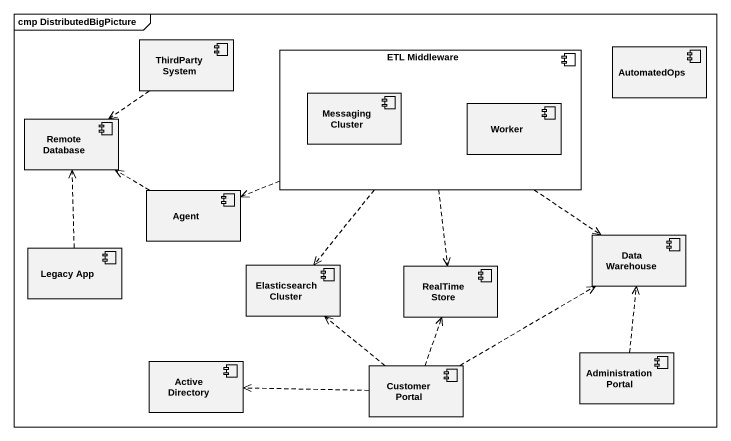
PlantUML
@startuml
mainframe cmp DistributedBigPicture
component "ThirdParty System" as ThirdParty_System
component "ETL Middleware" as ETL_Middleware {
  component "Messaging Cluster" as Messaging_Cluster
  component Worker
}
component AutomatedOps
component "Remote Database" as Remote_Database
component "Agent" as Agent_
component "Legacy App" as Legacy_App
component "Elasticsearch Cluster" as Elasticsearch_Cluster
component "RealTime Store" as RealTime_Store
component "Data Warehouse" as Data_Warehouse
component "Active Directory" as Active_Directory
component "Customer Portal" as Customer_Portal
component "Administration Portal" as Administration_Portal
ThirdParty_System ..> Remote_Database
ETL_Middleware .left.> Agent_
ETL_Middleware ..> Elasticsearch_Cluster
ETL_Middleware ..> RealTime_Store
ETL_Middleware ..> Data_Warehouse
Agent_ .left.> Remote_Database
Legacy_App .up.> Remote_Database
Customer_Portal .up.> Elasticsearch_Cluster
Customer_Portal .up.> RealTime_Store
Customer_Portal .right.> Data_Warehouse
Customer_Portal .left.> Active_Directory
Administration_Portal .up.> Data_Warehouse
@enduml
